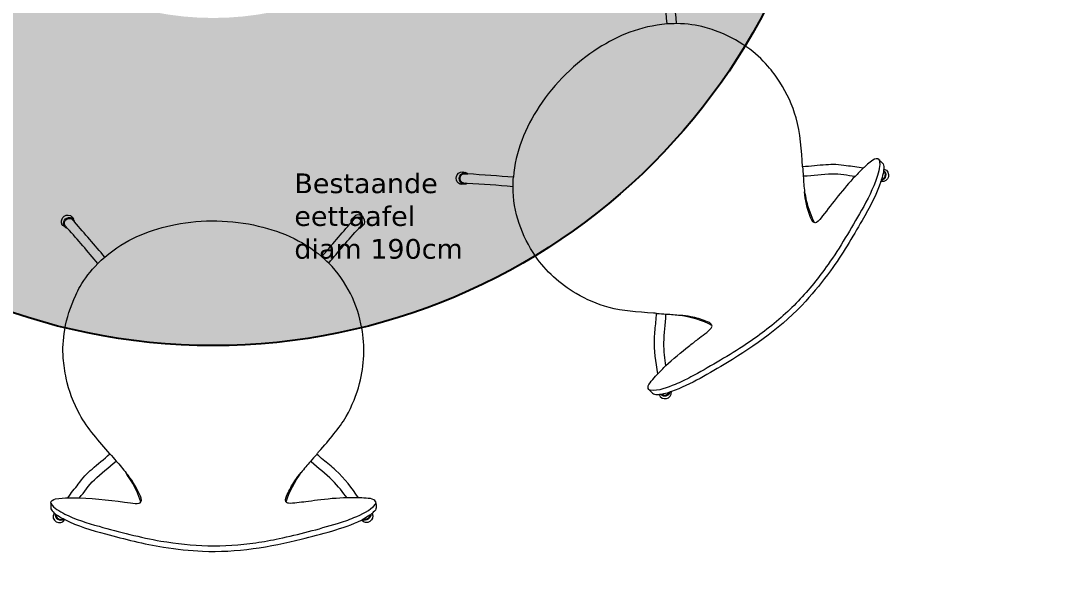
# Model space of a CAD drawing. Header units: millimetres. Extents: x -153917 to -31303, y -39726 to 31262.
# Drawn here: x -69846 to -68261, y -2523 to -1669 of the extents above; entities that cross this region are included whole.
import ezdxf

# ---------------------------------------------------------------- set-up
doc = ezdxf.new("R2010")
doc.units = ezdxf.units.MM
doc.header["$LTSCALE"] = 5
for name, color, linetype in [('Bemating', 1, 'Continuous'), ('invulling muren', 252, 'Continuous'), ('Meubel', 8, 'Continuous'), ('Tekst', 7, 'Continuous')]:
    doc.layers.add(name, color=color, linetype=linetype)
doc.styles.add('Geneva', font='')
doc.styles.get('Geneva').set_extended_font_data('Geneva')
doc.dimstyles.new('ISO-25', dxfattribs={"dimtxt": 100, "dimasz": 25, "dimexe": 1.25, "dimexo": 0.625, "dimtad": 1, "dimtxsty": 'Standard', "dimblk": 'ARCHTICK', "dimcen": 2.5, "dimse1": 1, "dimse2": 1, "dimadec": 0, "dimazin": 0, "dimtfac": 1, "dimtmove": 0, "dimatfit": 3, "dimfxl": 1, "dimarcsym": 0})

# ---------------------------------------------------------------- blocks, each defined once
blk = doc.blocks.new('_ArchTick')
at = {"color": 0, "linetype": 'ByBlock', "const_width": 0.15}
blk.add_lwpolyline([(-0.5, -0.5), (0.5, 0.5)], dxfattribs=at)
blk = doc.blocks.new('*D524')
at = {"layer": 'Bemating', "color": 0, "lineweight": -2, "transparency": 16777216}
for p, q in [((-80401.8, -10738.3), (-80401.8, -10989.5)), ((-63201.8, -10738.3), (-63201.8, -10989.5)), ((-80401.8, -10988.3), (-63201.8, -10988.3))]:
    blk.add_line(p, q, dxfattribs=at)
at = {"layer": 'Defpoints', "color": 0, "transparency": 16777216}
for p in [(-80401.8, 501.3), (-63201.8, -2778.7), (-63201.8, -10988.3)]:
    blk.add_point(p, dxfattribs=at)
at = {"layer": 'Bemating', "color": 0, "lineweight": -2, "transparency": 16777216, "xscale": 75, "yscale": 75, "zscale": 75, "rotation": 180}
blk.add_blockref('_ArchTick', (-80401.8, -10988.3), dxfattribs=at)
at = {"layer": 'Bemating', "color": 0, "lineweight": -2, "transparency": 16777216, "xscale": 75, "yscale": 75, "zscale": 75}
blk.add_blockref('_ArchTick', (-63201.8, -10988.3), dxfattribs=at)
at = {"layer": 'Bemating', "color": 0, "transparency": 16777216, "insert": (-71801.8, -10937.6), "char_height": 100, "attachment_point": 5, "style": 'Geneva'}
blk.add_mtext('17200', dxfattribs=at)

msp = doc.modelspace()

# ---------------------------------------------------------------- hatches: boundary and pattern name
at = {"layer": 'invulling muren'}
h = msp.add_hatch(dxfattribs=at)
h.set_pattern_fill('ANSI32', color=256, scale=10)
h.set_pattern_definition([(45, (1e-11, -23136.5), (-67.35192, 67.35192), []), (45, (44.9, -23136.5), (-67.35192, 67.35192), [])])
h.paths.add_polyline_path([(-66931.814, 4985.315), (-68951.814, 4985.315), (-68951.814, 4365.315), (-68801.814, 4365.315), (-68801.814, 4395.315), (-68801.814, 4835.315), (-66931.814, 4835.315)])
h.paths.add_polyline_path([(-63351.814, 4985.315), (-65371.814, 4985.315), (-65371.814, 4835.315), (-63501.814, 4835.315), (-63501.814, 4172.815), (-63501.814, 2865.315), (-63351.814, 2865.315), (-63351.814, 4172.815)])
h.paths.add_polyline_path([(-68801.814, 2905.315), (-68951.814, 2905.315), (-68951.814, 1785.315), (-69761.814, 1785.315), (-69761.814, 1635.315), (-69731.814, 1635.315), (-69011.814, 1635.315), (-68897.75, 1521.252), (-68890.679, 1528.323), (-68791.684, 1627.318), (-68801.814, 1637.447)])
h.paths.add_polyline_path([(-71421.814, 1785.315), (-72761.814, 1785.315), (-72761.814, 1635.315), (-72731.814, 1635.315), (-72371.814, 1635.315), (-71421.814, 1635.315)])
h.paths.add_polyline_path([(-74221.814, 1785.315), (-75941.814, 1785.315), (-75941.814, 1845.315), (-76091.814, 1845.315), (-76091.814, 1635.315), (-75301.814, 1635.315), (-75301.814, 385.315), (-75301.814, -64.685), (-75301.814, -564.685), (-75301.814, -964.685), (-75751.814, -964.685), (-75751.814, -1414.685), (-75301.814, -1414.685), (-75301.814, -1464.685), (-75291.814, -1464.685), (-75151.814, -1464.685), (-75151.814, -664.685), (-75151.814, 1635.315), (-74221.814, 1635.315)])
h.paths.add_polyline_path([(-75301.814, -1164.685), (-75301.814, -1314.685), (-75651.814, -1314.685), (-75651.814, -1164.685)], flags=16)
h.paths.add_polyline_path([(-75315.634, -1235.416, -1), (-75415.634, -1235.416, -1)], flags=0)
h.paths.add_polyline_path([(-75443.869, -1235.416, -1), (-75543.869, -1235.416, -1)], flags=0)
h.paths.add_polyline_path([(-79311.814, 1845.315), (-79461.814, 1845.315), (-79461.814, 1785.315), (-80251.814, 1785.315), (-80251.814, 651.315), (-80251.814, -434.685), (-80101.814, -434.685), (-80101.814, -404.685), (-80101.814, 651.315), (-80101.814, 1635.315), (-79311.814, 1635.315)])
h.paths.add_polyline_path([(-80101.814, -1524.685), (-80101.814, -1494.685), (-80251.814, -1494.685), (-80251.814, -3644.685), (-80101.814, -3644.685), (-80101.814, -2464.685)])
h.paths.add_polyline_path([(-80101.814, -4704.685), (-80251.814, -4704.685), (-80251.814, -6914.685), (-79331.814, -6914.685), (-79331.814, -6764.685), (-79361.814, -6764.685), (-80101.814, -6764.685), (-80101.814, -5676.685)])
h.paths.add_polyline_path([(-77231.814, -6764.685), (-77871.814, -6764.685), (-77871.814, -6914.685), (-77231.814, -6914.685)])
h.paths.add_polyline_path([(-73831.814, -6764.685), (-74101.814, -6764.685), (-75151.814, -6764.685), (-75151.814, -6514.685), (-75161.814, -6514.685), (-75301.814, -6514.685), (-75301.814, -6764.685), (-75771.814, -6764.685), (-75771.814, -6914.685), (-73831.814, -6914.685)])
h.paths.add_polyline_path([(-75151.814, -2314.685), (-75161.814, -2314.685), (-75301.814, -2314.685), (-75301.814, -3064.685), (-75301.814, -3164.685), (-75301.814, -4764.685), (-75291.814, -4764.685), (-75151.814, -4764.685), (-75151.814, -3214.685), (-72251.814, -3214.685), (-71561.814, -3214.685), (-71432.334, -3344.164), (-71425.263, -3337.093), (-71326.268, -3238.098), (-71499.682, -3064.685), (-75151.814, -3064.685)])
h.paths.add_polyline_path([(-70551.814, -4014.685), (-70501.814, -4014.685), (-70501.814, -4004.685), (-70501.814, -3864.685), (-70699.682, -3864.685), (-70725.227, -3839.139), (-70732.298, -3846.21), (-70831.293, -3945.205), (-70701.814, -4074.685), (-70701.814, -5164.685), (-70751.814, -5164.685), (-70751.814, -5264.685), (-70701.814, -5264.685), (-70701.814, -6764.685), (-71701.814, -6764.685), (-71701.814, -5264.685), (-71601.814, -5264.685), (-71601.814, -5164.685), (-71801.814, -5164.685), (-71801.814, -6764.685), (-71971.814, -6764.685), (-71971.814, -6914.685), (-71411.814, -6914.685), (-71351.814, -6914.685), (-71351.814, -9714.685), (-70031.814, -9714.685), (-70031.814, -9564.685), (-70061.814, -9564.685), (-71201.814, -9564.685), (-71201.814, -6914.685), (-70551.814, -6914.685)])
h.paths.add_polyline_path([(-67401.814, -5676.685), (-67401.814, -5614.685), (-67411.814, -5614.685), (-67701.814, -5614.685), (-67701.814, -9564.685), (-68571.814, -9564.685), (-68571.814, -9714.685), (-67551.814, -9714.685), (-67551.814, -6414.685), (-67491.814, -6414.685), (-66991.814, -6414.685), (-66991.814, -6264.685), (-67401.814, -6264.685)])
h.paths.add_polyline_path([(-63351.814, -5602.185), (-63351.814, -1794.685), (-63501.814, -1794.685), (-63501.814, -1824.685), (-63501.814, -2624.685), (-63501.814, -2928.685), (-63501.814, -5614.685), (-63501.814, -6264.685), (-63811.814, -6264.685), (-63811.814, -6414.685), (-63351.814, -6414.685)])
h.paths.add_polyline_path([(-63551.814, -114.685), (-63551.814, -264.685), (-63501.814, -264.685), (-63501.814, -734.685), (-63351.814, -734.685), (-63351.814, 1905.315), (-63501.814, 1905.315), (-63501.814, 1635.315), (-63501.814, 651.315), (-63501.814, -114.685)])
h.paths.add_polyline_path([(-64401.814, -264.685), (-64401.814, -114.685), (-67551.814, -114.685), (-67551.814, 387.447), (-67709.811, 545.445), (-67716.882, 538.374), (-67815.877, 439.379), (-67701.814, 325.315), (-67701.814, -3864.685), (-69651.814, -3864.685), (-69651.814, -3874.685), (-69651.814, -4014.685), (-67701.814, -4014.685), (-67701.814, -4764.685), (-67691.814, -4764.685), (-67401.814, -4764.685), (-67401.814, -264.685)])
at = {"layer": 'Meubel', "true_color": 0xf0eeea, "transparency": 33554687}
h = msp.add_hatch(color=7, dxfattribs=at)
h.dxf.hatch_style = 1
h.paths.add_polyline_path([(-70501.814, -1214.685, 1), (-68601.814, -1214.685, 1)])
h.paths.add_polyline_path([(-69101.814, -1214.685, -1), (-70001.814, -1214.685, -1)], flags=0)
h.paths.add_polyline_path([(-69101.814, -1214.685, 1), (-70001.814, -1214.685, 1)], flags=16)

# ---------------------------------------------------------------- linework, layer by layer
at = {"layer": 'Meubel'}
msp.add_circle((-69551.814, -1214.685), 950, dxfattribs=at)
msp.add_circle((-69551.814, -1214.685), 950, dxfattribs=at)
msp.add_circle((-69551.814, -1214.685), 950, dxfattribs=at)
at = {"layer": 'Meubel', "lineweight": 9}
for points in [[(-68858.543, -1673.861), (-68860.698, -1650.438), (-68862.092, -1626.858), (-68863.911, -1603.452)], [(-68844.23, -1673.229), (-68845.947, -1649.781), (-68848.416, -1626.254), (-68849.176, -1602.82)], [(-68844.23, -1673.229), (-68848.959, -1673.568), (-68853.767, -1673.593), (-68858.543, -1673.861)], [(-69168.912, -1918.346), (-69178.256, -1916.525), (-69178.731, -1901.787), (-69167.018, -1900.665)], [(-69162.702, -1902.664), (-69163.589, -1901.332), (-69165.515, -1901.065), (-69167.018, -1900.665)], [(-68651.63, -1891.719), (-68651.426, -1896.545), (-68651.174, -1901.488), (-68650.578, -1906.243)], [(-68559.12, -1893.929), (-68563.348, -1898.057), (-68567.482, -1902.342), (-68571.644, -1906.453)], [(-68528.072, -1897.402), (-68521.953, -1901.029), (-68524.591, -1911.728), (-68531.44, -1912.558)], [(-68528.072, -1898.737), (-68524.039, -1902.365), (-68525.744, -1909.796), (-68531.019, -1911.295)], [(-68528.072, -1897.402), (-68528.255, -1897.842), (-68528.161, -1898.295), (-68528.072, -1898.737)], [(-68527.651, -1895.508), (-68528.234, -1895.977), (-68527.788, -1896.802), (-68528.072, -1897.402)], [(-69093.24, -1907.716), (-69116.318, -1906.011), (-69139.555, -1904.199), (-69162.702, -1902.664)], [(-69093.872, -1922.24), (-69093.676, -1917.405), (-69093.487, -1912.509), (-69093.24, -1907.716)], [(-68650.578, -1906.243), (-68650.534, -1914.214), (-68649.526, -1922.48), (-68648.684, -1930.239)], [(-68532.071, -1914.031), (-68532, -1913.484), (-68531.806, -1912.987), (-68531.44, -1912.558)], [(-69163.755, -1917.188), (-69164.82, -1918.624), (-69167.274, -1918.308), (-69168.912, -1918.346)], [(-69093.872, -1922.24), (-69117.15, -1920.331), (-69140.392, -1918.255), (-69163.755, -1917.188)], [(-69325.003, -1983.001), (-69319.683, -1975.106), (-69329.768, -1964.348), (-69338.844, -1971.838)], [(-69763.335, -1976.005), (-69763.198, -1974.475), (-69764.255, -1973.32), (-69764.823, -1971.987)], [(-69717.343, -2029.588), (-69732.382, -2011.501), (-69748.07, -1993.842), (-69763.335, -1976.005)], [(-69386.027, -2028.992), (-69370.914, -2011.468), (-69355.765, -1993.756), (-69340.482, -1976.303)], [(-69340.482, -1976.303), (-69340.797, -1974.734), (-69339.624, -1973.183), (-69338.844, -1971.838)], [(-69774.2, -1985.977), (-69776.141, -1986.005), (-69777.513, -1984.313), (-69778.814, -1983.15)], [(-69727.911, -2039.262), (-69743.277, -2021.467), (-69758.167, -2003.085), (-69774.2, -1985.977)], [(-69375.31, -2038.816), (-69360.2, -2021.005), (-69345.233, -2003.103), (-69329.468, -1985.829)], [(-69329.468, -1985.829), (-69327.699, -1986.091), (-69326.187, -1984.132), (-69325.003, -1983.001)], [(-69727.911, -2039.262), (-69724.327, -2036.157), (-69720.91, -2032.776), (-69717.343, -2029.588)], [(-69375.31, -2038.816), (-69378.867, -2035.535), (-69382.463, -2032.207), (-69386.027, -2028.992)], [(-68874.54, -2115.681), (-68869.735, -2115.73), (-68864.647, -2116.06), (-68860.016, -2116.734)], [(-68790.133, -2133.783), (-68804.866, -2125.964), (-68821.385, -2121.632), (-68838.02, -2118.523)], [(-68872.962, -2207.771), (-68868.811, -2203.595), (-68864.525, -2199.372), (-68860.438, -2195.247)], [(-68870.751, -2239.239), (-68867.445, -2249.821), (-68850.323, -2246.689), (-68852.018, -2234.819)], [(-68870.751, -2239.239), (-68869.918, -2239.025), (-68869.063, -2238.953), (-68868.226, -2238.818)], [(-68868.226, -2238.818), (-68864.334, -2243.498), (-68855.131, -2241.548), (-68853.912, -2235.451)], [(-68868.226, -2238.818), (-68867.672, -2238.69), (-68867.116, -2238.602), (-68866.542, -2238.608)], [(-68866.542, -2238.608), (-68863.144, -2241.744), (-68856.876, -2240.14), (-68855.175, -2235.872)], [(-68866.542, -2238.608), (-68862.696, -2237.688), (-68858.916, -2236.737), (-68855.175, -2235.872)], [(-68853.912, -2235.451), (-68854.36, -2235.432), (-68854.838, -2235.572), (-68855.175, -2235.872)], [(-68852.018, -2234.819), (-68852.702, -2234.931), (-68853.289, -2235.164), (-68853.912, -2235.451)], [(-69709.604, -2329.946), (-69706.335, -2333.503), (-69703.019, -2337.177), (-69700.078, -2340.96)], [(-69700.078, -2340.96), (-69694.473, -2346.628), (-69689.341, -2353.186), (-69684.45, -2359.267)], [(-69393.618, -2330.69), (-69396.981, -2334.122), (-69400.345, -2337.953), (-69403.143, -2341.704)], [(-69440.502, -2403.175), (-69435.614, -2387.228), (-69426.996, -2372.484), (-69417.432, -2358.523)], [(-69773.456, -2396.923), (-69767.547, -2396.852), (-69761.594, -2396.959), (-69755.744, -2396.923)], [(-69329.616, -2396.923), (-69335.505, -2396.906), (-69341.521, -2396.95), (-69347.328, -2396.923)], [(-69792.954, -2421.333), (-69794.716, -2428.225), (-69785.286, -2433.925), (-69779.856, -2429.668)], [(-69794.591, -2420.292), (-69793.847, -2420.211), (-69793.579, -2421.11), (-69792.954, -2421.333)], [(-69792.954, -2421.333), (-69792.513, -2421.515), (-69792.26, -2421.902), (-69792.01, -2422.277)], [(-69792.01, -2422.277), (-69792.296, -2427.695), (-69785.837, -2431.743), (-69781.047, -2429.073)], [(-69308.928, -2420.738), (-69303.784, -2430.558), (-69318.105, -2440.45), (-69325.3, -2430.859)], [(-69311.011, -2422.226), (-69310.455, -2428.287), (-69318.341, -2433.416), (-69323.514, -2429.966)], [(-69312.351, -2423.268), (-69312.536, -2427.888), (-69318.102, -2431.186), (-69322.323, -2429.371)], [(-69312.351, -2423.268), (-69315.721, -2425.337), (-69319.067, -2427.338), (-69322.323, -2429.371)], [(-69311.011, -2422.226), (-69311.494, -2422.527), (-69311.949, -2422.858), (-69312.351, -2423.268)], [(-69308.928, -2420.738), (-69309.669, -2421.176), (-69310.324, -2421.729), (-69311.011, -2422.226)], [(-69778.368, -2430.264), (-69778.805, -2429.928), (-69779.294, -2429.713), (-69779.856, -2429.668)], [(-69325.3, -2430.859), (-69324.738, -2430.454), (-69324.157, -2430.204), (-69323.514, -2429.966)], [(-69323.514, -2429.966), (-69323.211, -2429.636), (-69322.773, -2429.397), (-69322.323, -2429.371)]]:
    msp.add_open_spline(points, degree=3, dxfattribs=at)
for points, knots in [([(-68858.543, -1673.861), (-68901.032, -1677.494), (-68932.915, -1691.515), (-68963.997, -1710.993), (-68997.907, -1732.245), (-69031.177, -1764.791), (-69053.752, -1799.734), (-69074.911, -1832.487), (-69090.725, -1868.9), (-69093.24, -1907.716)], [0, 0, 0, 0, 1, 1, 1, 2, 2, 2, 3, 3, 3, 3]), ([(-68651.63, -1891.719), (-68653.491, -1867.155), (-68655.036, -1840.014), (-68661.612, -1816.999), (-68667.186, -1797.495), (-68675.273, -1779.906), (-68686.294, -1762.898), (-68691.676, -1754.594), (-68698.305, -1745.423), (-68704.548, -1738.296), (-68714.089, -1727.403), (-68724.237, -1717.984), (-68736.854, -1709.139), (-68752.552, -1698.134), (-68767.198, -1690.708), (-68786.13, -1683.666), (-68790.919, -1681.882), (-68795.56, -1680.302), (-68800.233, -1679.035), (-68813.864, -1675.338), (-68827.348, -1673.764), (-68844.23, -1673.229)], [0, 0, 0, 0, 1, 1, 1, 2, 2, 2, 3, 3, 3, 4, 4, 4, 5, 5, 5, 6, 6, 6, 7, 7, 7, 7]), ([(-68534.877, -1881.407), (-68534.917, -1881.468), (-68534.957, -1881.559), (-68534.993, -1881.649), (-68533.326, -1885.85), (-68533.964, -1890.353), (-68534.696, -1894.457), (-68535.524, -1899.094), (-68536.848, -1903.854), (-68538.27, -1908.135), (-68543.853, -1924.92), (-68552.577, -1942.237), (-68561.835, -1958.234), (-68577.944, -1986.067), (-68594.41, -2015.05), (-68612.833, -2040.957), (-68627.047, -2060.951), (-68641.811, -2079.496), (-68658.301, -2096.781), (-68675.012, -2114.296), (-68693.419, -2130.115), (-68713.512, -2145.295), (-68722.94, -2152.416), (-68733.128, -2159.295), (-68743.192, -2165.865), (-68768.407, -2182.323), (-68795.56, -2198.156), (-68822.337, -2212.593), (-68830.19, -2216.826), (-68837.986, -2220.548), (-68846.334, -2223.962), (-68858.484, -2228.934), (-68871.244, -2234.213), (-68884.433, -2232.828), (-68884.817, -2232.516), (-68885.084, -2232.586), (-68885.273, -2232.645)], [0, 0, 0, 0, 1, 1, 1, 2, 2, 2, 3, 3, 3, 4, 4, 4, 5, 5, 5, 6, 6, 6, 7, 7, 7, 8, 8, 8, 9, 9, 9, 10, 10, 10, 11, 11, 11, 12, 12, 12, 12]), ([(-68534.877, -1881.407), (-68536.725, -1878.056), (-68541.445, -1879.879), (-68544.488, -1881.702), (-68549.517, -1884.714), (-68556.021, -1891.336), (-68559.12, -1893.929)], [0, 0, 0, 0, 1, 1, 1, 2, 2, 2, 2]), ([(-68534.877, -1881.407), (-68533.524, -1882.71), (-68529.884, -1885.461), (-68528.834, -1887.298), (-68527.388, -1889.831), (-68528.081, -1892.342), (-68527.651, -1895.508)], [0, 0, 0, 0, 1, 1, 1, 2, 2, 2, 2]), ([(-69168.912, -1918.346), (-69177.727, -1921.137), (-69183.436, -1910.503), (-69179.245, -1903.929), (-69176.889, -1900.235), (-69172.115, -1898.286), (-69167.018, -1900.665)], [0, 0, 0, 0, 1, 1, 1, 2, 2, 2, 2]), ([(-68559.12, -1893.929), (-68567.156, -1892.094), (-68576.693, -1891.371), (-68584.905, -1890.363), (-68590.38, -1889.692), (-68595.551, -1888.78), (-68600.689, -1888.467), (-68605.676, -1888.161), (-68611.328, -1888.551), (-68616.053, -1888.869), (-68627.706, -1889.652), (-68639.529, -1891.144), (-68651.63, -1891.719)], [0, 0, 0, 0, 1, 1, 1, 2, 2, 2, 3, 3, 3, 4, 4, 4, 4]), ([(-68527.651, -1895.508), (-68527.58, -1895.478), (-68527.51, -1895.451), (-68527.439, -1895.421), (-68515.272, -1898.322), (-68519.648, -1917.142), (-68532.071, -1914.031)], [0, 0, 0, 0, 1, 1, 1, 2, 2, 2, 2]), ([(-68528.072, -1898.737), (-68528.106, -1898.753), (-68528.14, -1898.774), (-68528.173, -1898.791), (-68529.024, -1903.043), (-68530.259, -1907.141), (-68531.019, -1911.295)], [0, 0, 0, 0, 1, 1, 1, 2, 2, 2, 2]), ([(-69163.755, -1917.188), (-69165.346, -1916.826), (-69166.52, -1917.184), (-69167.529, -1917.094), (-69174.163, -1916.496), (-69176.144, -1910.612), (-69173.981, -1906.243), (-69171.735, -1901.715), (-69167.969, -1902.13), (-69162.702, -1902.664)], [0, 0, 0, 0, 1, 1, 1, 2, 2, 2, 3, 3, 3, 3]), ([(-68532.071, -1914.031), (-68538.45, -1934.272), (-68549.78, -1954.557), (-68560.782, -1973.6), (-68575.877, -1999.724), (-68590.668, -2025.115), (-68608.985, -2050.429), (-68620.726, -2066.658), (-68633.894, -2082.651), (-68646.829, -2096.882), (-68680.92, -2134.387), (-68725.696, -2166.151), (-68766.346, -2190.281), (-68793.977, -2206.681), (-68822.014, -2224.404), (-68852.018, -2234.819)], [0, 0, 0, 0, 1, 1, 1, 2, 2, 2, 3, 3, 3, 4, 4, 4, 5, 5, 5, 5]), ([(-68571.644, -1906.453), (-68582.587, -1905.538), (-68594.764, -1902.463), (-68607.002, -1902.971), (-68621.366, -1903.569), (-68635.292, -1905.388), (-68650.578, -1906.243)], [0, 0, 0, 0, 1, 1, 1, 2, 2, 2, 2]), ([(-68571.644, -1906.453), (-68588.877, -1924.68), (-68606.383, -1947.781), (-68621.042, -1966.653), (-68623.995, -1970.457), (-68626.725, -1974.77), (-68630.371, -1976.627), (-68631.407, -1977.153), (-68632.486, -1977.732), (-68633.423, -1977.073)], [0, 0, 0, 0, 1, 1, 1, 2, 2, 2, 3, 3, 3, 3]), ([(-68531.44, -1912.558), (-68531.488, -1912.417), (-68531.514, -1912.278), (-68531.539, -1912.139), (-68531.301, -1911.753), (-68531.196, -1911.488), (-68531.019, -1911.295)], [0, 0, 0, 0, 1, 1, 1, 2, 2, 2, 2]), ([(-68874.54, -2115.681), (-68875.698, -2115.184), (-68877.571, -2115.285), (-68879.169, -2115.165), (-68905.344, -2113.202), (-68926.302, -2112.294), (-68947.153, -2106.535), (-68965.632, -2101.431), (-68981.482, -2094.805), (-68997.467, -2085.286), (-69022.143, -2070.592), (-69043.973, -2050.9), (-69059.435, -2028.353), (-69080.623, -1997.461), (-69093.674, -1961.556), (-69093.872, -1922.24)], [0, 0, 0, 0, 1, 1, 1, 2, 2, 2, 3, 3, 3, 4, 4, 4, 5, 5, 5, 5]), ([(-68633.423, -1977.073), (-68633.396, -1977.029), (-68633.372, -1976.985), (-68633.347, -1976.938), (-68638.759, -1966.534), (-68642.583, -1956.327), (-68645.614, -1943.714), (-68646.757, -1938.968), (-68646.977, -1933.958), (-68648.49, -1930.171), (-68648.492, -1930.169), (-68648.669, -1930.236), (-68648.684, -1930.239)], [0, 0, 0, 0, 1, 1, 1, 2, 2, 2, 3, 3, 3, 4, 4, 4, 4]), ([(-68633.423, -1977.073), (-68633.467, -1977.096), (-68633.513, -1977.121), (-68633.56, -1977.143), (-68636.486, -1976.583), (-68638.776, -1970.903), (-68640.14, -1967.498), (-68644.619, -1956.304), (-68648.014, -1941.243), (-68648.684, -1930.239)], [0, 0, 0, 0, 1, 1, 1, 2, 2, 2, 3, 3, 3, 3]), ([(-69778.814, -1983.15), (-69786.218, -1979.92), (-69784.307, -1967.992), (-69776.373, -1965.798), (-69771.819, -1964.539), (-69767.077, -1966.584), (-69764.823, -1971.987)], [0, 0, 0, 0, 1, 1, 1, 2, 2, 2, 2]), ([(-69325.003, -1983.001), (-69316.795, -1978.741), (-69320.278, -1967.185), (-69327.89, -1965.5), (-69332.168, -1964.554), (-69336.922, -1966.551), (-69338.844, -1971.838)], [0, 0, 0, 0, 1, 1, 1, 2, 2, 2, 2]), ([(-69778.814, -1983.15), (-69782.895, -1976.532), (-69777.365, -1968.174), (-69769.976, -1969.403), (-69768.021, -1969.727), (-69766.713, -1970.805), (-69764.823, -1971.987)], [0, 0, 0, 0, 1, 1, 1, 2, 2, 2, 2]), ([(-69774.2, -1985.977), (-69775.162, -1984.332), (-69777.174, -1982.93), (-69777.987, -1981.62), (-69781.946, -1975.219), (-69774.388, -1968.245), (-69768.19, -1971.183), (-69766.303, -1972.079), (-69765.535, -1974.154), (-69763.335, -1976.005)], [0, 0, 0, 0, 1, 1, 1, 2, 2, 2, 3, 3, 3, 3]), ([(-69717.343, -2029.588), (-69684.73, -2002.112), (-69652.271, -1989.481), (-69616.52, -1981.277), (-69577.515, -1972.326), (-69530.975, -1971.814), (-69490.304, -1980.56), (-69452.183, -1988.758), (-69415.253, -2003.323), (-69386.027, -2028.992)], [0, 0, 0, 0, 1, 1, 1, 2, 2, 2, 3, 3, 3, 3]), ([(-69329.468, -1985.829), (-69328.599, -1984.447), (-69327.515, -1983.87), (-69326.866, -1983.093), (-69322.597, -1977.979), (-69325.357, -1972.418), (-69329.977, -1970.858), (-69334.766, -1969.245), (-69337.136, -1972.201), (-69340.482, -1976.303)], [0, 0, 0, 0, 1, 1, 1, 2, 2, 2, 3, 3, 3, 3]), ([(-69709.604, -2329.946), (-69725.658, -2311.26), (-69743.757, -2290.977), (-69755.381, -2270.053), (-69765.231, -2252.32), (-69771.95, -2234.165), (-69776.183, -2214.345), (-69778.249, -2204.667), (-69780.047, -2193.496), (-69780.672, -2184.042), (-69781.627, -2169.592), (-69781.112, -2155.756), (-69778.445, -2140.58), (-69775.126, -2121.698), (-69770.021, -2106.091), (-69761.614, -2087.725), (-69759.489, -2083.078), (-69757.325, -2078.678), (-69754.916, -2074.478), (-69747.892, -2062.225), (-69739.47, -2051.577), (-69727.911, -2039.262)], [0, 0, 0, 0, 1, 1, 1, 2, 2, 2, 3, 3, 3, 4, 4, 4, 5, 5, 5, 6, 6, 6, 7, 7, 7, 7]), ([(-69393.618, -2330.69), (-69393.15, -2329.52), (-69391.754, -2328.267), (-69390.709, -2327.052), (-69373.59, -2307.156), (-69359.411, -2291.694), (-69348.739, -2272.878), (-69339.282, -2256.202), (-69332.76, -2240.309), (-69328.188, -2222.275), (-69321.13, -2194.436), (-69319.618, -2165.076), (-69324.627, -2138.199), (-69331.489, -2101.373), (-69347.65, -2066.756), (-69375.31, -2038.816)], [0, 0, 0, 0, 1, 1, 1, 2, 2, 2, 3, 3, 3, 4, 4, 4, 5, 5, 5, 5]), ([(-68872.962, -2207.771), (-68875.658, -2189.49), (-68878.889, -2172.715), (-68877.811, -2153.153), (-68877.375, -2145.261), (-68876.422, -2136.528), (-68875.707, -2128.315), (-68875.338, -2124.095), (-68875.092, -2119.811), (-68874.54, -2115.681)], [0, 0, 0, 0, 1, 1, 1, 2, 2, 2, 3, 3, 3, 3]), ([(-68860.438, -2195.247), (-68861.459, -2185.537), (-68863.845, -2173.324), (-68863.498, -2160.31), (-68863.115, -2146.017), (-68861.29, -2132.363), (-68860.345, -2117.576), (-68860.324, -2117.285), (-68860.115, -2116.992), (-68860.016, -2116.734)], [0, 0, 0, 0, 1, 1, 1, 2, 2, 2, 3, 3, 3, 3]), ([(-68860.016, -2116.734), (-68852.832, -2116.395), (-68845.316, -2117.959), (-68838.302, -2118.279), (-68838.205, -2118.283), (-68838.115, -2118.504), (-68838.02, -2118.523)], [0, 0, 0, 0, 1, 1, 1, 2, 2, 2, 2]), ([(-68790.133, -2133.783), (-68790.11, -2133.714), (-68790.089, -2133.642), (-68790.066, -2133.573), (-68791.72, -2129.91), (-68795.897, -2128.58), (-68799.393, -2127.172), (-68806.354, -2124.366), (-68814.411, -2122.173), (-68822.336, -2120.634), (-68827.737, -2119.586), (-68833.345, -2118.449), (-68838.02, -2118.523)], [0, 0, 0, 0, 1, 1, 1, 2, 2, 2, 3, 3, 3, 4, 4, 4, 4]), ([(-68860.438, -2195.247), (-68850.599, -2185.728), (-68836.384, -2174.149), (-68825.707, -2165.845), (-68820.947, -2162.147), (-68815.946, -2158.32), (-68811.603, -2154.959), (-68805.114, -2149.939), (-68796.153, -2143.714), (-68791.316, -2137.993), (-68790.763, -2137.339), (-68789.262, -2135.215), (-68790.133, -2133.783)], [0, 0, 0, 0, 1, 1, 1, 2, 2, 2, 3, 3, 3, 4, 4, 4, 4]), ([(-68885.273, -2232.645), (-68887.553, -2231.733), (-68888.096, -2228.711), (-68887.29, -2226.195), (-68885.395, -2220.289), (-68876.064, -2211.556), (-68872.962, -2207.771)], [0, 0, 0, 0, 1, 1, 1, 2, 2, 2, 2]), ([(-68885.273, -2232.645), (-68883.892, -2234.48), (-68881.322, -2237.615), (-68879.592, -2238.477), (-68877.405, -2239.57), (-68874.005, -2239.151), (-68870.751, -2239.239)], [0, 0, 0, 0, 1, 1, 1, 2, 2, 2, 2]), ([(-69773.456, -2396.923), (-69769.071, -2389.943), (-69762.838, -2382.689), (-69757.744, -2376.169), (-69754.348, -2371.823), (-69751.336, -2367.522), (-69747.924, -2363.667), (-69744.614, -2359.925), (-69740.342, -2356.204), (-69736.776, -2353.087), (-69727.983, -2345.401), (-69718.567, -2338.096), (-69709.604, -2329.946)], [0, 0, 0, 0, 1, 1, 1, 2, 2, 2, 3, 3, 3, 4, 4, 4, 4]), ([(-69755.744, -2396.923), (-69748.653, -2388.538), (-69742.217, -2377.753), (-69733.204, -2369.46), (-69722.624, -2359.726), (-69711.491, -2351.164), (-69700.078, -2340.96)], [0, 0, 0, 0, 1, 1, 1, 2, 2, 2, 2]), ([(-69403.143, -2341.704), (-69408.463, -2346.544), (-69412.672, -2352.965), (-69417.405, -2358.151), (-69417.47, -2358.222), (-69417.378, -2358.443), (-69417.432, -2358.523)], [0, 0, 0, 0, 1, 1, 1, 2, 2, 2, 2]), ([(-69347.328, -2396.923), (-69353.472, -2389.336), (-69360.42, -2379.012), (-69369.869, -2370.055), (-69380.246, -2360.22), (-69391.191, -2351.855), (-69402.315, -2342.067), (-69402.536, -2341.877), (-69402.89, -2341.817), (-69403.143, -2341.704)], [0, 0, 0, 0, 1, 1, 1, 2, 2, 2, 3, 3, 3, 3]), ([(-69329.616, -2396.923), (-69340.637, -2382.09), (-69350.213, -2367.944), (-69364.808, -2354.874), (-69370.696, -2349.602), (-69377.546, -2344.101), (-69383.859, -2338.799), (-69387.104, -2336.075), (-69390.307, -2333.221), (-69393.618, -2330.69)], [0, 0, 0, 0, 1, 1, 1, 2, 2, 2, 3, 3, 3, 3]), ([(-69662.124, -2403.175), (-69662.175, -2403.163), (-69662.222, -2403.148), (-69662.273, -2403.133), (-69665.803, -2391.949), (-69670.316, -2382.028), (-69677.092, -2370.966), (-69679.64, -2366.802), (-69683.027, -2363.104), (-69684.635, -2359.356), (-69684.635, -2359.354), (-69684.462, -2359.276), (-69684.45, -2359.267)], [0, 0, 0, 0, 1, 1, 1, 2, 2, 2, 3, 3, 3, 4, 4, 4, 4]), ([(-69662.124, -2403.175), (-69662.077, -2403.16), (-69662.026, -2403.145), (-69661.978, -2403.127), (-69660.305, -2400.662), (-69662.702, -2395.027), (-69664.145, -2391.655), (-69668.893, -2380.572), (-69677.142, -2367.522), (-69684.45, -2359.267)], [0, 0, 0, 0, 1, 1, 1, 2, 2, 2, 3, 3, 3, 3]), ([(-69440.502, -2403.175), (-69440.567, -2403.142), (-69440.633, -2403.106), (-69440.699, -2403.074), (-69442.118, -2399.314), (-69440.106, -2395.42), (-69438.63, -2391.952), (-69435.692, -2385.046), (-69431.545, -2377.798), (-69427.029, -2371.106), (-69423.951, -2366.546), (-69420.79, -2361.777), (-69417.432, -2358.523)], [0, 0, 0, 0, 1, 1, 1, 2, 2, 2, 3, 3, 3, 4, 4, 4, 4]), ([(-69799.452, -2405.211), (-69800.515, -2401.535), (-69795.889, -2399.487), (-69792.448, -2398.623), (-69786.762, -2397.198), (-69777.481, -2397.281), (-69773.456, -2396.923)], [0, 0, 0, 0, 1, 1, 1, 2, 2, 2, 2]), ([(-69799.452, -2405.211), (-69799.488, -2407.089), (-69800.116, -2411.608), (-69799.56, -2413.65), (-69798.791, -2416.463), (-69796.526, -2417.749), (-69794.591, -2420.292)], [0, 0, 0, 0, 1, 1, 1, 2, 2, 2, 2]), ([(-69799.452, -2405.211), (-69799.381, -2405.226), (-69799.289, -2405.262), (-69799.199, -2405.301), (-69797.407, -2409.45), (-69793.773, -2412.183), (-69790.352, -2414.567), (-69786.489, -2417.261), (-69782.187, -2419.69), (-69778.154, -2421.711), (-69762.338, -2429.633), (-69743.923, -2435.708), (-69726.065, -2440.474), (-69694.994, -2448.765), (-69662.857, -2457.614), (-69631.511, -2462.907), (-69607.322, -2466.994), (-69583.769, -2469.668), (-69559.886, -2470.23), (-69535.685, -2470.799), (-69511.484, -2468.968), (-69486.541, -2465.494), (-69474.839, -2463.863), (-69462.771, -2461.523), (-69451.01, -2459.052), (-69421.543, -2452.861), (-69391.147, -2444.856), (-69362.004, -2436.131), (-69353.458, -2433.571), (-69345.313, -2430.689), (-69336.996, -2427.201), (-69324.889, -2422.125), (-69312.134, -2416.835), (-69303.787, -2406.53), (-69303.736, -2406.039), (-69303.498, -2405.899), (-69303.323, -2405.806)], [0, 0, 0, 0, 1, 1, 1, 2, 2, 2, 3, 3, 3, 4, 4, 4, 5, 5, 5, 6, 6, 6, 7, 7, 7, 8, 8, 8, 9, 9, 9, 10, 10, 10, 11, 11, 11, 12, 12, 12, 12]), ([(-69755.744, -2396.923), (-69730.671, -2397.626), (-69701.956, -2401.582), (-69678.246, -2404.562), (-69673.469, -2405.163), (-69668.489, -2406.283), (-69664.598, -2405.017), (-69663.493, -2404.657), (-69662.32, -2404.303), (-69662.124, -2403.175)], [0, 0, 0, 0, 1, 1, 1, 2, 2, 2, 3, 3, 3, 3]), ([(-69347.328, -2396.923), (-69361.016, -2397.15), (-69379.255, -2399.013), (-69392.677, -2400.692), (-69398.657, -2401.442), (-69404.9, -2402.273), (-69410.347, -2402.967), (-69418.486, -2404.006), (-69429.223, -2405.94), (-69436.689, -2405.315), (-69437.543, -2405.244), (-69440.106, -2404.803), (-69440.502, -2403.175)], [0, 0, 0, 0, 1, 1, 1, 2, 2, 2, 3, 3, 3, 4, 4, 4, 4]), ([(-69303.323, -2405.806), (-69302.355, -2403.55), (-69304.108, -2401.029), (-69306.457, -2399.82), (-69311.973, -2396.983), (-69324.746, -2397.406), (-69329.616, -2396.923)], [0, 0, 0, 0, 1, 1, 1, 2, 2, 2, 2]), ([(-69303.323, -2405.806), (-69303.001, -2408.081), (-69302.602, -2412.114), (-69303.215, -2413.948), (-69303.989, -2416.267), (-69306.69, -2418.374), (-69308.928, -2420.738)], [0, 0, 0, 0, 1, 1, 1, 2, 2, 2, 2]), ([(-69794.591, -2420.292), (-69794.663, -2420.321), (-69794.731, -2420.351), (-69794.803, -2420.381), (-69801.355, -2431.035), (-69784.952, -2441.248), (-69778.368, -2430.264)], [0, 0, 0, 0, 1, 1, 1, 2, 2, 2, 2]), ([(-69792.01, -2422.277), (-69791.975, -2422.265), (-69791.936, -2422.256), (-69791.9, -2422.244), (-69788.292, -2424.65), (-69784.521, -2426.674), (-69781.047, -2429.073)], [0, 0, 0, 0, 1, 1, 1, 2, 2, 2, 2]), ([(-69779.856, -2429.668), (-69779.922, -2429.534), (-69780.002, -2429.418), (-69780.082, -2429.302), (-69780.523, -2429.198), (-69780.785, -2429.085), (-69781.047, -2429.073)], [0, 0, 0, 0, 1, 1, 1, 2, 2, 2, 2]), ([(-69778.368, -2430.264), (-69759.545, -2440.066), (-69737.19, -2446.398), (-69715.944, -2452.084), (-69686.799, -2459.883), (-69658.385, -2467.378), (-69627.534, -2472.326), (-69607.756, -2475.499), (-69587.136, -2477.496), (-69567.926, -2478.413), (-69517.3, -2480.827), (-69463.179, -2471.626), (-69417.372, -2459.945), (-69386.238, -2452.003), (-69353.88, -2444.71), (-69325.3, -2430.859)], [0, 0, 0, 0, 1, 1, 1, 2, 2, 2, 3, 3, 3, 4, 4, 4, 5, 5, 5, 5])]:
    msp.add_open_spline(points, degree=3, knots=knots, dxfattribs=at)

# ---------------------------------------------------------------- texts
at = {"layer": 'Tekst', "color": 6, "insert": (-69427.824, -1902.02), "char_height": 30, "attachment_point": 1}
msp.add_mtext_dynamic_manual_height_columns('{\\fVerdana|b0|i0|c0|p34;Bestaande \\Peettaafel\\Pdiam 190cm}', width=513.71165, gutter_width=12.5, heights=[0], dxfattribs=at)

# ---------------------------------------------------------------- dimensions: what is measured, and where the dimension line sits
at = {"layer": 'Bemating'}
dim = msp.add_linear_dim(base=(-63201.814, -10988.264), p1=(-80401.814, 501.315), p2=(-63201.814, -2778.685), dimstyle='ISO-25', override={"dimasz": 75, "dimtxsty": 'Geneva', "dimse1": 0, "dimse2": 0, "dimfxl": 250, "dimfxlon": 1}, dxfattribs=at)
dim.commit()
dim.dimension.update_dxf_attribs({"geometry": '*D524', "text_midpoint": (-71801.814, -10937.639)})

doc.saveas('drawing.dxf')
